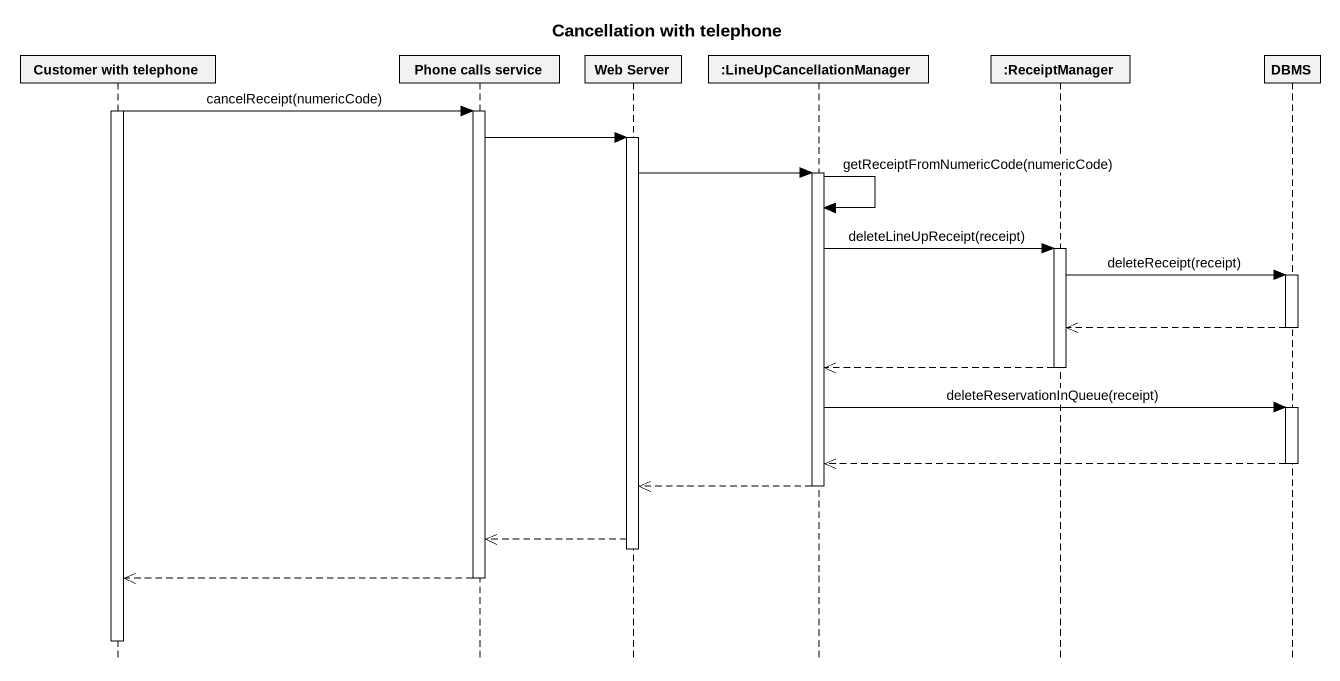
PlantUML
@startuml
title Cancellation with telephone
hide footbox
participant "Customer with telephone" as Customer_with_telephone
participant "Phone calls service" as Phone_calls_service
participant "Web Server" as Web_Server
participant ":LineUpCancellationManager" as LineUpCancellationManager
participant ":ReceiptManager" as ReceiptManager
participant DBMS

activate Customer_with_telephone
Customer_with_telephone -> Phone_calls_service : cancelReceipt(numericCode)
activate Phone_calls_service
Phone_calls_service -> Web_Server
activate Web_Server
Web_Server -> LineUpCancellationManager
activate LineUpCancellationManager
LineUpCancellationManager -> LineUpCancellationManager : getReceiptFromNumericCode(numericCode)
LineUpCancellationManager -> ReceiptManager : deleteLineUpReceipt(receipt)
activate ReceiptManager
ReceiptManager -> DBMS : deleteReceipt(receipt)
activate DBMS
DBMS -->> ReceiptManager
deactivate DBMS
ReceiptManager -->> LineUpCancellationManager
deactivate ReceiptManager
LineUpCancellationManager -> DBMS : deleteReservationInQueue(receipt)
activate DBMS
DBMS -->> LineUpCancellationManager
deactivate DBMS
LineUpCancellationManager -->> Web_Server
deactivate LineUpCancellationManager
Web_Server -->> Phone_calls_service
deactivate Web_Server
Phone_calls_service -->> Customer_with_telephone
deactivate Phone_calls_service
deactivate Customer_with_telephone
@enduml
